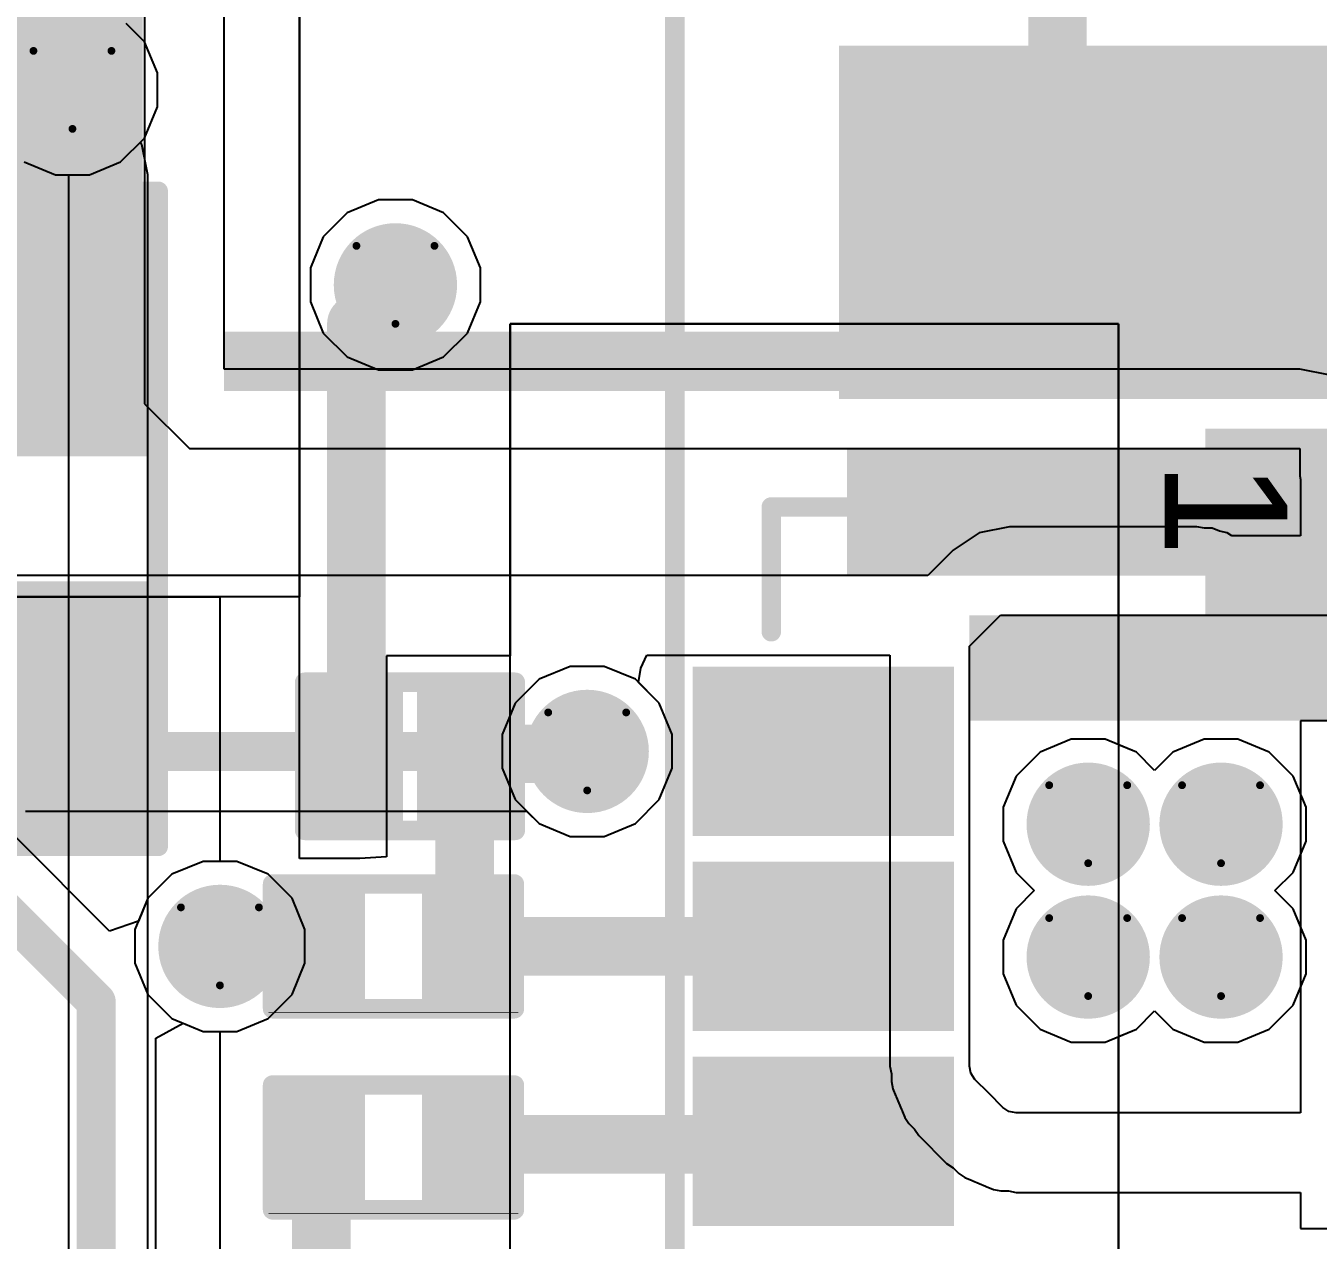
# Model space of a CAD drawing. Header units: inches. Extents: x -6 to 385, y -2 to 98.
# Drawn here: x 28.53 to 36.94, y 21.01 to 28.92 of the extents above; entities that cross this region are included whole.
import ezdxf

# ---------------------------------------------------------------- set-up
doc = ezdxf.new("R2010")
doc.units = ezdxf.units.IN
for name, color, linetype in [('Bottom Layer', 5, 'Continuous'), ('Bottom Overlay', 54, 'Continuous'), ('Bottom Paste', 16, 'Continuous'), ('Bottom Solder', 6, 'Continuous'), ('Drill Drawing', 1, 'Continuous'), ('Layer 1', 16, 'Continuous'), ('Layer 2', 76, 'Continuous'), ('Top Layer', 1, 'Continuous'), ('Top Overlay', 2, 'Continuous'), ('Top Paste', 8, 'Continuous'), ('Top Solder', 216, 'Continuous'), ('Via Holes', 16, 'Continuous')]:
    doc.layers.add(name, color=color, linetype=linetype)
doc.styles.add('Arial', font='', dxfattribs={"height": 0.2})
doc.styles.get('Arial').set_extended_font_data('Arial')

# ---------------------------------------------------------------- blocks, each defined once
blk = doc.blocks.new('38_SMD_M______B_9')
at = {"layer": 'Bottom Layer'}
for points in [[(-5.25999837, 9.62999979), (-5.25999837, 8.13000025), (-6.159999109999999, 8.13000025), (-6.159999109999999, 9.62999979)], [(-9.499997509999998, 8.080000349999999), (-7.99999797, 8.080000349999999), (-7.99999797, 7.179999609999999), (-9.499997509999998, 7.179999609999999)], [(-9.500000049999999, 6.810000349999999), (-8.00000051, 6.810000349999999), (-8.00000051, 5.90999961), (-9.500000049999999, 5.90999961)], [(-9.50000259, 5.54000035), (-8.00000305, 5.54000035), (-8.00000305, 4.63999961), (-9.50000259, 4.63999961)]]:
    blk.add_hatch(color=5, dxfattribs=at).paths.add_polyline_path(points)
at = {"layer": 'Bottom Paste'}
for points in [[(-5.25999837, 9.62999979), (-5.25999837, 8.13000025), (-6.159999109999999, 8.13000025), (-6.159999109999999, 9.62999979)], [(-9.499997509999998, 8.080000349999999), (-7.99999797, 8.080000349999999), (-7.99999797, 7.179999609999999), (-9.499997509999998, 7.179999609999999)], [(-9.500000049999999, 6.810000349999999), (-8.00000051, 6.810000349999999), (-8.00000051, 5.90999961), (-9.500000049999999, 5.90999961)], [(-9.50000259, 5.54000035), (-8.00000305, 5.54000035), (-8.00000305, 4.63999961), (-9.50000259, 4.63999961)]]:
    blk.add_hatch(color=16, dxfattribs=at).paths.add_polyline_path(points)
at = {"layer": 'Bottom Solder'}
for points in [[(-5.15839837, 9.731599789999999), (-5.15839837, 8.02840025), (-6.26159911, 8.02840025), (-6.26159911, 9.731599789999999)], [(-9.60159751, 8.18160035), (-7.89839797, 8.18160035), (-7.89839797, 7.078399609999999), (-9.60159751, 7.078399609999999)], [(-9.601600049999998, 6.91160035), (-7.89840051, 6.91160035), (-7.89840051, 5.808399609999999), (-9.601600049999998, 5.808399609999999)], [(-9.601602589999999, 5.64160035), (-7.89840305, 5.64160035), (-7.89840305, 4.53839961), (-9.601602589999999, 4.53839961)]]:
    blk.add_hatch(color=6, dxfattribs=at).paths.add_polyline_path(points)
at = {"layer": 'Bottom Overlay', "const_width": 0.127}
for points in [[(-9.0891995, 9.222201519999999), (-6.599996959999999, 9.222201519999999)], [(-9.0891995, 8.40940152), (-9.0891995, 9.222201519999999)]]:
    blk.add_lwpolyline(points, dxfattribs=at)
at = {"layer": 'Bottom Overlay', "const_width": 0.0635}
for points in [[(-9.120949499999998, 9.222201519999999, 1), (-9.057449499999999, 9.222201519999999, 1)], [(-9.120949499999998, 9.222201519999999, 1), (-9.057449499999999, 9.222201519999999, 1)], [(-6.63174696, 9.222201519999999, 1), (-6.56824696, 9.222201519999999, 1)], [(-9.120949499999998, 8.40940152, 1), (-9.057449499999999, 8.40940152, 1)]]:
    blk.add_lwpolyline(points, format="xyb", close=True, dxfattribs=at)
blk = doc.blocks.new('R___0402_B_28')
at = {"layer": 'Bottom Layer'}
for points in [[(-0.2413, 0.3175), (-0.2412999999999999, -0.3175), (-0.6985, -0.3175), (-0.6985, 0.3175)], [(0.6985025399999999, 0.3175), (0.6985025399999999, -0.3175), (0.24130254, -0.3175), (0.24130254, 0.3175)]]:
    blk.add_hatch(color=5, dxfattribs=at).paths.add_polyline_path(points)
at = {"layer": 'Bottom Paste'}
for points in [[(-0.2413, 0.3175), (-0.2412999999999999, -0.3175), (-0.6985, -0.3175), (-0.6985, 0.3175)], [(0.6985025399999999, 0.3175), (0.6985025399999999, -0.3175), (0.24130254, -0.3175), (0.24130254, 0.3175)]]:
    blk.add_hatch(color=16, dxfattribs=at).paths.add_polyline_path(points)
at = {"layer": 'Bottom Solder'}
for points in [[(-0.18629884, 0.37250116), (-0.1862988399999999, -0.37250116), (-0.75350116, -0.37250116), (-0.75350116, 0.37250116)], [(0.7535037, 0.37250116), (0.7535037, -0.37250116), (0.18630138, -0.37250116), (0.18630138, 0.37250116)]]:
    blk.add_hatch(color=6, dxfattribs=at).paths.add_polyline_path(points)
at = {"layer": 'Bottom Overlay'}
for points, const_width in [([(-0.7874, 0.4064), (-0.7874, -0.4064)], 0.127), ([(0.7874, 0.4064), (-0.7874, 0.4064)], 0.127), ([(0.8128, 0.4318), (-0.8128, 0.4318)], 0.0032258), ([(0.7874, 0.4064), (0.7874, -0.4064)], 0.127), ([(0.7874, -0.4064), (-0.7874, -0.4064)], 0.127)]:
    blk.add_lwpolyline(points, dxfattribs=dict(at, const_width=const_width))
for points, const_width in [([(-0.8191499999999999, 0.4064, 1), (-0.7556499999999999, 0.4064, 1)], 0.0635), ([(-0.8191499999999999, 0.4064, 1), (-0.7556499999999999, 0.4064, 1)], 0.0635), ([(-0.81360518, 0.4318, 1), (-0.8119948199999999, 0.4318, 1)], 0.0016129), ([(0.7556499999999999, 0.4064, 1), (0.8191499999999999, 0.4064, 1)], 0.0635), ([(0.7556499999999999, 0.4064, 1), (0.8191499999999999, 0.4064, 1)], 0.0635), ([(0.8119948199999999, 0.4318, 1), (0.81360518, 0.4318, 1)], 0.0016129), ([(-0.8191499999999999, -0.4064, 1), (-0.7556499999999999, -0.4064, 1)], 0.0635), ([(-0.8191499999999999, -0.4064, 1), (-0.7556499999999999, -0.4064, 1)], 0.0635), ([(0.7556499999999999, -0.4064, 1), (0.8191499999999999, -0.4064, 1)], 0.0635), ([(0.7556499999999999, -0.4064, 1), (0.8191499999999999, -0.4064, 1)], 0.0635)]:
    blk.add_lwpolyline(points, format="xyb", close=True, dxfattribs=dict(at, const_width=const_width))
blk = doc.blocks.new('R___1206_B_41')
at = {"layer": 'Bottom Layer'}
for points in [[(-2.03199746, 0.889), (-0.50799746, 0.889), (-0.50799746, -0.889), (-2.03199746, -0.889)], [(0.50799746, 0.889), (2.03199746, 0.889), (2.03199746, -0.889), (0.50799746, -0.889)]]:
    blk.add_hatch(color=5, dxfattribs=at).paths.add_polyline_path(points)
at = {"layer": 'Bottom Paste'}
for points in [[(-2.03199746, 0.889), (-0.50799746, 0.889), (-0.50799746, -0.889), (-2.03199746, -0.889)], [(0.50799746, 0.889), (2.03199746, 0.889), (2.03199746, -0.889), (0.50799746, -0.889)]]:
    blk.add_hatch(color=16, dxfattribs=at).paths.add_polyline_path(points)
at = {"layer": 'Bottom Solder'}
for points in [[(-2.13359746, 0.9905999999999999), (-0.40639746, 0.9905999999999999), (-0.40639746, -0.9905999999999999), (-2.13359746, -0.9905999999999999)], [(0.40639746, 0.9905999999999999), (2.13359746, 0.9905999999999999), (2.13359746, -0.9905999999999999), (0.40639746, -0.9905999999999999)]]:
    blk.add_hatch(color=6, dxfattribs=at).paths.add_polyline_path(points)
at = {"layer": 'Bottom Overlay', "const_width": 0.127}
for points in [[(2.1336, 0.9905999999999999), (-2.1336, 0.9905999999999999)], [(-2.1336, -0.9905999999999999), (-2.1336, 0.9905999999999999)], [(2.1336, -0.9905999999999999), (2.1336, 0.9905999999999999)], [(2.1336, -0.9905999999999999), (-2.1336, -0.9905999999999999)]]:
    blk.add_lwpolyline(points, dxfattribs=at)
at = {"layer": 'Bottom Overlay', "const_width": 0.0635}
for points in [[(-2.16535, 0.9905999999999999, 1), (-2.10185, 0.9905999999999999, 1)], [(-2.16535, 0.9905999999999999, 1), (-2.10185, 0.9905999999999999, 1)], [(2.10185, 0.9905999999999999, 1), (2.16535, 0.9905999999999999, 1)], [(2.10185, 0.9905999999999999, 1), (2.16535, 0.9905999999999999, 1)], [(-2.16535, -0.9905999999999999, 1), (-2.10185, -0.9905999999999999, 1)], [(-2.16535, -0.9905999999999999, 1), (-2.10185, -0.9905999999999999, 1)], [(2.10185, -0.9905999999999999, 1), (2.16535, -0.9905999999999999, 1)], [(2.10185, -0.9905999999999999, 1), (2.16535, -0.9905999999999999, 1)]]:
    blk.add_lwpolyline(points, format="xyb", close=True, dxfattribs=at)
blk = doc.blocks.new('R___0402_B_44')
at = {"layer": 'Bottom Layer'}
for points in [[(-0.2413, 0.3175), (-0.2412999999999999, -0.3175), (-0.6985, -0.3175), (-0.6985, 0.3175)], [(0.6985, 0.3175), (0.6985, -0.3175), (0.2413, -0.3175), (0.2412999999999999, 0.3175)]]:
    blk.add_hatch(color=5, dxfattribs=at).paths.add_polyline_path(points)
at = {"layer": 'Bottom Paste'}
for points in [[(-0.2413, 0.3175), (-0.2412999999999999, -0.3175), (-0.6985, -0.3175), (-0.6985, 0.3175)], [(0.6985, 0.3175), (0.6985, -0.3175), (0.2413, -0.3175), (0.2412999999999999, 0.3175)]]:
    blk.add_hatch(color=16, dxfattribs=at).paths.add_polyline_path(points)
at = {"layer": 'Bottom Solder'}
for points in [[(-0.18629884, 0.37250116), (-0.1862988399999999, -0.37250116), (-0.75350116, -0.37250116), (-0.75350116, 0.37250116)], [(0.75350116, 0.37250116), (0.75350116, -0.37250116), (0.18629884, -0.37250116), (0.1862988399999999, 0.37250116)]]:
    blk.add_hatch(color=6, dxfattribs=at).paths.add_polyline_path(points)
at = {"layer": 'Bottom Overlay'}
for points, const_width in [([(-0.7874, 0.4064), (-0.7874, -0.4064)], 0.127), ([(0.7874, 0.4064), (-0.7874, 0.4064)], 0.127), ([(0.8128, 0.4318), (-0.8128, 0.4318)], 0.0032258), ([(0.7874, 0.4064), (0.7874, -0.4064)], 0.127), ([(0.7874, -0.4064), (-0.7874, -0.4064)], 0.127)]:
    blk.add_lwpolyline(points, dxfattribs=dict(at, const_width=const_width))
for points, const_width in [([(-0.8191499999999999, 0.4064, 1), (-0.7556499999999999, 0.4064, 1)], 0.0635), ([(-0.8191499999999999, 0.4064, 1), (-0.7556499999999999, 0.4064, 1)], 0.0635), ([(-0.81360518, 0.4318, 1), (-0.8119948199999999, 0.4318, 1)], 0.0016129), ([(0.7556499999999999, 0.4064, 1), (0.8191499999999999, 0.4064, 1)], 0.0635), ([(0.7556499999999999, 0.4064, 1), (0.8191499999999999, 0.4064, 1)], 0.0635), ([(0.8119948199999999, 0.4318, 1), (0.81360518, 0.4318, 1)], 0.0016129), ([(-0.8191499999999999, -0.4064, 1), (-0.7556499999999999, -0.4064, 1)], 0.0635), ([(-0.8191499999999999, -0.4064, 1), (-0.7556499999999999, -0.4064, 1)], 0.0635), ([(0.7556499999999999, -0.4064, 1), (0.8191499999999999, -0.4064, 1)], 0.0635), ([(0.7556499999999999, -0.4064, 1), (0.8191499999999999, -0.4064, 1)], 0.0635)]:
    blk.add_lwpolyline(points, format="xyb", close=True, dxfattribs=dict(at, const_width=const_width))
blk = doc.blocks.new('SOD_882_B__D___________B_73')
at = {"layer": 'Bottom Layer'}
for points in [[(-0.0999998, -0.4000004699999999), (-0.5999987999999999, -0.4000004699999999), (-0.5999987999999999, 0.4000004699999999), (-0.0999998, 0.4000004699999999)], [(0.5999987999999999, -0.4000004699999999), (0.0999998, -0.4000004699999999), (0.0999998, 0.4000004699999999), (0.5999987999999999, 0.4000004699999999)]]:
    blk.add_hatch(color=5, dxfattribs=at).paths.add_polyline_path(points)
at = {"layer": 'Bottom Paste'}
for points in [[(-0.0999998, -0.4000004699999999), (-0.5999987999999999, -0.4000004699999999), (-0.5999987999999999, 0.4000004699999999), (-0.0999998, 0.4000004699999999)], [(0.5999987999999999, -0.4000004699999999), (0.0999998, -0.4000004699999999), (0.0999998, 0.4000004699999999), (0.5999987999999999, 0.4000004699999999)]]:
    blk.add_hatch(color=16, dxfattribs=at).paths.add_polyline_path(points)
at = {"layer": 'Bottom Solder'}
for points in [[(-0.0449986400000001, -0.4550016300000001), (-0.65499996, -0.4550016299999999), (-0.6549999599999999, 0.4550016300000001), (-0.0449986399999999, 0.4550016299999999)], [(0.6549999599999999, -0.4550016300000001), (0.0449986399999999, -0.4550016299999999), (0.0449986400000001, 0.4550016300000001), (0.65499996, 0.4550016299999999)]]:
    blk.add_hatch(color=6, dxfattribs=at).paths.add_polyline_path(points)
at = {"layer": 'Bottom Overlay', "const_width": 0.127}
for points in [[(-0.6858, -0.4826), (-0.6858, 0.48259746)], [(-0.6858, 0.48259746), (0.6858, 0.48259746)], [(0.6858, -0.4826), (0.6858, 0.48259746)], [(-0.6858, -0.4826), (0.6858, -0.4826)]]:
    blk.add_lwpolyline(points, dxfattribs=at)
at = {"layer": 'Bottom Overlay', "const_width": 0.0635}
for points in [[(-0.71755, 0.48259746, 1), (-0.6540499999999999, 0.48259746, 1)], [(-0.71755, 0.48259746, 1), (-0.6540499999999999, 0.48259746, 1)], [(0.6540499999999999, 0.48259746, 1), (0.71755, 0.48259746, 1)], [(0.6540499999999999, 0.48259746, 1), (0.71755, 0.48259746, 1)], [(-0.71755, -0.4826, 1), (-0.6540499999999999, -0.4826, 1)], [(-0.71755, -0.4826, 1), (-0.6540499999999999, -0.4826, 1)], [(0.6540499999999999, -0.4826, 1), (0.71755, -0.4826, 1)], [(0.6540499999999999, -0.4826, 1), (0.71755, -0.4826, 1)]]:
    blk.add_lwpolyline(points, format="xyb", close=True, dxfattribs=at)
blk = doc.blocks.new('AFC07_S15ECA_00_100')
at = {"layer": 'Top Layer'}
blk.add_hatch(color=1, dxfattribs=at).paths.add_polyline_path([(-6.236462, 0.5704967), (-4.0364664, 0.5704967), (-4.0364664, -2.7294967), (-6.236462, -2.7294967)])
at = {"layer": 'Top Paste'}
blk.add_hatch(color=8, dxfattribs=at).paths.add_polyline_path([(-6.236462, 0.5704967), (-4.0364664, 0.5704967), (-4.0364664, -2.7294967), (-6.236462, -2.7294967)])
at = {"layer": 'Top Solder'}
blk.add_hatch(color=216, dxfattribs=at).paths.add_polyline_path([(-6.287261999999999, 0.6212966999999999), (-3.9856664, 0.6212966999999999), (-3.9856664, -2.7802967), (-6.287261999999999, -2.7802967)])
at = {"layer": 'Top Overlay', "const_width": 0.127}
blk.add_lwpolyline([(6.5999868, -3.8499034), (-6.5999868, -3.8499034)], dxfattribs=at)
at = {"layer": 'Top Overlay', "style": 'Arial'}
blk.add_text('1', height=0.8000009399999999, dxfattribs=at).set_placement((-3.581399999999999, -0.6604))

msp = doc.modelspace()

# ---------------------------------------------------------------- hatches: boundary and pattern name
at = {"layer": 'Bottom Layer'}
msp.add_hatch(color=5, dxfattribs=at).paths.add_polyline_path([(27.5082, 26.21279746), (29.2862, 26.21279746), (29.2862, 29.87870834), (27.5082, 29.87870834)])
h = msp.add_hatch(color=5, dxfattribs=at)
edge = h.paths.add_edge_path()
edge.add_arc((28.829, 28.4988), 0.2999994, 0, 360)
h = msp.add_hatch(color=5, dxfattribs=at)
edge = h.paths.add_edge_path()
edge.add_arc((30.93269657999999, 27.22879746), 0.2999994, 0, 360)
h = msp.add_hatch(color=5, dxfattribs=at)
edge = h.paths.add_edge_path()
edge.add_arc((32.1818, 24.18999988), 0.2999994, 0, 360)
h = msp.add_hatch(color=5, dxfattribs=at)
edge = h.paths.add_edge_path()
edge.add_arc((35.44484656, 23.71572346), 0.2999994, 0, 360)
h = msp.add_hatch(color=5, dxfattribs=at)
edge = h.paths.add_edge_path()
edge.add_arc((36.3099985, 23.71572346), 0.2999994, 0, 360)
h = msp.add_hatch(color=5, dxfattribs=at)
edge = h.paths.add_edge_path()
edge.add_arc((29.78969404, 22.91999988), 0.2999994, 0, 360)
h = msp.add_hatch(color=5, dxfattribs=at)
edge = h.paths.add_edge_path()
edge.add_arc((35.44484656, 22.85057152), 0.2999994, 0, 360)
h = msp.add_hatch(color=5, dxfattribs=at)
edge = h.paths.add_edge_path()
edge.add_arc((36.3099985, 22.85057152), 0.2999994, 0, 360)
at = {"layer": 'Bottom Solder'}
h = msp.add_hatch(color=6, dxfattribs=at)
edge = h.paths.add_edge_path()
edge.add_arc((28.829, 28.4988), 0.4015993999999999, 0, 360)
h = msp.add_hatch(color=6, dxfattribs=at)
edge = h.paths.add_edge_path()
edge.add_arc((30.93269657999999, 27.22879746), 0.4015993999999999, 0, 360)
h = msp.add_hatch(color=6, dxfattribs=at)
edge = h.paths.add_edge_path()
edge.add_arc((32.1818, 24.18999988), 0.4015993999999999, 0, 360)
h = msp.add_hatch(color=6, dxfattribs=at)
edge = h.paths.add_edge_path()
edge.add_arc((35.44484656, 23.71572346), 0.4015993999999999, 0, 360)
h = msp.add_hatch(color=6, dxfattribs=at)
edge = h.paths.add_edge_path()
edge.add_arc((36.3099985, 23.71572346), 0.4015993999999999, 0, 360)
h = msp.add_hatch(color=6, dxfattribs=at)
edge = h.paths.add_edge_path()
edge.add_arc((29.78969404, 22.91999988), 0.4015993999999999, 0, 360)
h = msp.add_hatch(color=6, dxfattribs=at)
edge = h.paths.add_edge_path()
edge.add_arc((35.44484656, 22.85057152), 0.4015993999999999, 0, 360)
h = msp.add_hatch(color=6, dxfattribs=at)
edge = h.paths.add_edge_path()
edge.add_arc((36.3099985, 22.85057152), 0.4015993999999999, 0, 360)
at = {"layer": 'Layer 1'}
h = msp.add_hatch(color=16, dxfattribs=at)
edge = h.paths.add_edge_path()
edge.add_arc((28.829, 28.4988), 0.2999994, 0, 360)
h = msp.add_hatch(color=16, dxfattribs=at)
edge = h.paths.add_edge_path()
edge.add_arc((30.93269657999999, 27.22879746), 0.2999994, 0, 360)
h = msp.add_hatch(color=16, dxfattribs=at)
edge = h.paths.add_edge_path()
edge.add_arc((32.1818, 24.18999988), 0.2999994, 0, 360)
h = msp.add_hatch(color=16, dxfattribs=at)
edge = h.paths.add_edge_path()
edge.add_arc((35.44484656, 23.71572346), 0.2999994, 0, 360)
h = msp.add_hatch(color=16, dxfattribs=at)
edge = h.paths.add_edge_path()
edge.add_arc((36.3099985, 23.71572346), 0.2999994, 0, 360)
h = msp.add_hatch(color=16, dxfattribs=at)
edge = h.paths.add_edge_path()
edge.add_arc((29.78969404, 22.91999988), 0.2999994, 0, 360)
h = msp.add_hatch(color=16, dxfattribs=at)
edge = h.paths.add_edge_path()
edge.add_arc((35.44484656, 22.85057152), 0.2999994, 0, 360)
h = msp.add_hatch(color=16, dxfattribs=at)
edge = h.paths.add_edge_path()
edge.add_arc((36.3099985, 22.85057152), 0.2999994, 0, 360)
at = {"layer": 'Layer 2'}
h = msp.add_hatch(color=76, dxfattribs=at)
edge = h.paths.add_edge_path()
edge.add_arc((28.829, 28.4988), 0.2999994, 0, 360)
h = msp.add_hatch(color=76, dxfattribs=at)
edge = h.paths.add_edge_path()
edge.add_arc((30.93269657999999, 27.22879746), 0.2999994, 0, 360)
h = msp.add_hatch(color=76, dxfattribs=at)
edge = h.paths.add_edge_path()
edge.add_arc((32.1818, 24.18999988), 0.2999994, 0, 360)
h = msp.add_hatch(color=76, dxfattribs=at)
edge = h.paths.add_edge_path()
edge.add_arc((35.44484656, 23.71572346), 0.2999994, 0, 360)
h = msp.add_hatch(color=76, dxfattribs=at)
edge = h.paths.add_edge_path()
edge.add_arc((36.3099985, 23.71572346), 0.2999994, 0, 360)
h = msp.add_hatch(color=76, dxfattribs=at)
edge = h.paths.add_edge_path()
edge.add_arc((29.78969404, 22.91999988), 0.2999994, 0, 360)
h = msp.add_hatch(color=76, dxfattribs=at)
edge = h.paths.add_edge_path()
edge.add_arc((35.44484656, 22.85057152), 0.2999994, 0, 360)
h = msp.add_hatch(color=76, dxfattribs=at)
edge = h.paths.add_edge_path()
edge.add_arc((36.3099985, 22.85057152), 0.2999994, 0, 360)
at = {"layer": 'Top Layer'}
h = msp.add_hatch(color=1, dxfattribs=at)
edge = h.paths.add_edge_path()
edge.add_arc((28.829, 28.4988), 0.2999994, 0, 360)
h = msp.add_hatch(color=1, dxfattribs=at)
edge = h.paths.add_edge_path()
edge.add_arc((30.93269657999999, 27.22879746), 0.2999994, 0, 360)
for points in [[(29.81726574, 26.53646712), (37.17278062, 26.53646712), (37.17278062, 26.924), (29.81726574, 26.924)], [(33.87278722, 25.33556782), (36.82280926, 25.33556782), (36.82280926, 26.16199746), (33.87278722, 26.16199746)], [(36.3099985, 25.33556782), (38.28178018, 25.33556782), (38.28178018, 25.63556722), (36.3099985, 25.63556722)], [(34.671, 24.38957022), (38.28178272, 24.38957022), (38.28178272, 25.07658942), (34.671, 25.07658942)]]:
    msp.add_hatch(color=1, dxfattribs=at).paths.add_polyline_path(points)
h = msp.add_hatch(color=1, dxfattribs=at)
edge = h.paths.add_edge_path()
edge.add_arc((32.1818, 24.18999988), 0.2999994, 0, 360)
h = msp.add_hatch(color=1, dxfattribs=at)
edge = h.paths.add_edge_path()
edge.add_arc((35.44484656, 23.71572346), 0.2999994, 0, 360)
h = msp.add_hatch(color=1, dxfattribs=at)
edge = h.paths.add_edge_path()
edge.add_arc((36.3099985, 23.71572346), 0.2999994, 0, 360)
h = msp.add_hatch(color=1, dxfattribs=at)
edge = h.paths.add_edge_path()
edge.add_arc((29.78969404, 22.91999988), 0.2999994, 0, 360)
h = msp.add_hatch(color=1, dxfattribs=at)
edge = h.paths.add_edge_path()
edge.add_arc((35.44484656, 22.85057152), 0.2999994, 0, 360)
h = msp.add_hatch(color=1, dxfattribs=at)
edge = h.paths.add_edge_path()
edge.add_arc((36.3099985, 22.85057152), 0.2999994, 0, 360)
at = {"layer": 'Top Solder'}
h = msp.add_hatch(color=216, dxfattribs=at)
edge = h.paths.add_edge_path()
edge.add_arc((28.829, 28.4988), 0.4015993999999999, 0, 360)
h = msp.add_hatch(color=216, dxfattribs=at)
edge = h.paths.add_edge_path()
edge.add_arc((30.93269657999999, 27.22879746), 0.4015993999999999, 0, 360)
h = msp.add_hatch(color=216, dxfattribs=at)
edge = h.paths.add_edge_path()
edge.add_arc((32.1818, 24.18999988), 0.4015993999999999, 0, 360)
h = msp.add_hatch(color=216, dxfattribs=at)
edge = h.paths.add_edge_path()
edge.add_arc((35.44484656, 23.71572346), 0.4015993999999999, 0, 360)
h = msp.add_hatch(color=216, dxfattribs=at)
edge = h.paths.add_edge_path()
edge.add_arc((36.3099985, 23.71572346), 0.4015993999999999, 0, 360)
h = msp.add_hatch(color=216, dxfattribs=at)
edge = h.paths.add_edge_path()
edge.add_arc((29.78969404, 22.91999988), 0.4015993999999999, 0, 360)
h = msp.add_hatch(color=216, dxfattribs=at)
edge = h.paths.add_edge_path()
edge.add_arc((35.44484656, 22.85057152), 0.4015993999999999, 0, 360)
h = msp.add_hatch(color=216, dxfattribs=at)
edge = h.paths.add_edge_path()
edge.add_arc((36.3099985, 22.85057152), 0.4015993999999999, 0, 360)
at = {"layer": 'Via Holes'}
h = msp.add_hatch(color=7, dxfattribs=at)
edge = h.paths.add_edge_path()
edge.add_arc((28.829, 28.4988), 0.1499997, 0, 360)
h = msp.add_hatch(color=7, dxfattribs=at)
edge = h.paths.add_edge_path()
edge.add_arc((30.93269657999999, 27.22879746), 0.1499997, 0, 360)
h = msp.add_hatch(color=7, dxfattribs=at)
edge = h.paths.add_edge_path()
edge.add_arc((32.1818, 24.18999988), 0.1499997, 0, 360)
h = msp.add_hatch(color=7, dxfattribs=at)
edge = h.paths.add_edge_path()
edge.add_arc((35.44484656, 23.71572346), 0.1499997, 0, 360)
h = msp.add_hatch(color=7, dxfattribs=at)
edge = h.paths.add_edge_path()
edge.add_arc((36.3099985, 23.71572346), 0.1499997, 0, 360)
h = msp.add_hatch(color=7, dxfattribs=at)
edge = h.paths.add_edge_path()
edge.add_arc((29.78969404, 22.91999988), 0.1499997, 0, 360)
h = msp.add_hatch(color=7, dxfattribs=at)
edge = h.paths.add_edge_path()
edge.add_arc((35.44484656, 22.85057152), 0.1499997, 0, 360)
h = msp.add_hatch(color=7, dxfattribs=at)
edge = h.paths.add_edge_path()
edge.add_arc((36.3099985, 22.85057152), 0.1499997, 0, 360)

# ---------------------------------------------------------------- linework, layer by layer
at = {"layer": 'Bottom Layer'}
for p, q in [((30.30764576, 30.88807894), (30.30764576, 25.19680254)), ((30.30764576, 25.19680254), (30.30764576, 30.88807894)), ((31.67920258, 8.24600078), (31.67920258, 26.9748)), ((31.67920258, 26.9748), (35.64199882, 26.9748)), ((35.64199882, 26.9748), (31.67920258, 26.9748)), ((31.67920258, 26.9748), (31.67920258, 24.81195444)), ((35.64199882, 26.9748), (35.64199882, 8.24600078)), ((35.64199882, 24.23370566), (35.64199882, 26.9748)), ((30.30764576, 25.19680254), (27.13529244, 25.19680254)), ((27.17176938, 25.19680254), (29.78969404, 25.19680254)), ((29.78969404, 25.19680254), (29.78969404, 23.47399928)), ((30.30764576, 23.49149988), (30.30764576, 25.19680254)), ((31.67920258, 24.81195444), (30.87348664, 24.81195444)), ((30.87348664, 24.81195444), (30.87348664, 23.50395858)), ((36.1998006, 24.26972286), (35.99618404, 24.18538216)), ((36.4201964, 24.26972286), (36.1998006, 24.26972286)), ((36.62381296, 24.18538216), (36.4201964, 24.26972286)), ((35.75866102, 24.18538216), (35.64199882, 24.23370566)), ((35.8774238, 24.06662192), (35.75866102, 24.18538216)), ((35.99618404, 24.18538216), (35.8774238, 24.06662192)), ((36.7796572, 24.02953792), (36.62381296, 24.18538216)), ((36.8639979, 23.82592136), (36.7796572, 24.02953792)), ((36.8639979, 23.60552556), (36.8639979, 23.82592136)), ((36.7796572, 23.401909), (36.8639979, 23.60552556)), ((30.70084538, 23.49149988), (30.30764576, 23.49149988)), ((30.87348664, 23.50395858), (30.70084538, 23.49149988)), ((29.67949614, 23.47399928), (29.47587958, 23.38965858)), ((29.78969404, 23.47399928), (29.67949614, 23.47399928)), ((36.66089696, 23.28314876), (36.7796572, 23.401909)), ((29.47587958, 23.38965858), (29.32003534, 23.23381434)), ((29.32003534, 23.23381434), (29.23569463999999, 23.03019778)), ((36.7796572, 23.16438598), (36.66089696, 23.28314876)), ((36.8639979, 22.96076942), (36.7796572, 23.16438598)), ((29.23569463999999, 23.03019778), (29.23569463999999, 22.80980198)), ((36.8639979, 22.74037362), (36.8639979, 22.96076942)), ((29.23569463999999, 22.80980198), (29.32003534, 22.60618542)), ((36.7796572, 22.53675706), (36.8639979, 22.74037362)), ((29.32003534, 22.60618542), (29.47587958, 22.45034118)), ((35.75866102, 22.38091282), (35.8774238, 22.4996756)), ((35.8774238, 22.4996756), (35.99618404, 22.38091282)), ((36.62381296, 22.38091282), (36.7796572, 22.53675706)), ((29.47587958, 22.45034118), (29.67949614, 22.36600048)), ((29.67949614, 22.36600048), (29.78969404, 22.36600048)), ((29.78969404, 22.36600048), (29.78969404, 20.79409354)), ((35.64199882, 22.33258932), (35.75866102, 22.38091282)), ((35.64199882, 20.72961818), (35.64199882, 22.33258932)), ((35.99618404, 22.38091282), (36.1998006, 22.29657212)), ((36.4201964, 22.29657212), (36.62381296, 22.38091282)), ((36.1998006, 22.29657212), (36.4201964, 22.29657212))]:
    msp.add_line(p, q, dxfattribs=at)
at = {"layer": 'Bottom Layer', "const_width": 0.3809999999999999}
for points in [[(30.67809206, 26.97419294), (30.93269657999999, 27.22879746)], [(30.67809206, 24.15855976), (30.67809206, 26.97419294)], [(30.67748754, 24.15795524), (30.67809206, 24.15855976)], [(31.37748614, 24.15795524), (31.39350846, 24.17397756)], [(31.37748614, 24.15795524), (31.38369136, 24.15175002)], [(31.38369136, 22.9262051), (31.38369136, 24.15175002)], [(31.39350846, 24.17397756), (32.16577768, 24.17397756)], [(32.16577768, 24.17397756), (32.1818, 24.18999988)], [(29.78969404, 22.91999988), (30.45009658, 22.91999988)], [(31.38369136, 22.9262051), (31.38989658, 22.91999988)], [(31.38989658, 22.91999988), (33.7199986, 22.91999988)], [(30.45009404, 21.61049526), (30.45009658, 21.61049272)], [(30.45009658, 20.25409716), (30.45009658, 21.61049272)], [(31.38989658, 21.61049526), (31.40965016, 21.63024884)], [(31.40965016, 21.63024884), (33.70024502, 21.63024884)], [(33.70024502, 21.63024884), (33.71999606, 21.64999988)]]:
    msp.add_lwpolyline(points, dxfattribs=at)
at = {"layer": 'Bottom Layer', "const_width": 0.1905}
for points in [[(30.83744658, 27.22879746, 1), (31.02794658, 27.22879746, 1)], [(30.58284206, 26.97419294, 1), (30.77334206, 26.97419294, 1)], [(30.58284206, 26.97419294, 1), (30.77334206, 26.97419294, 1)], [(30.58223754, 24.15795524, 1), (30.77273754, 24.15795524, 1)], [(30.58284206, 24.15855976, 1), (30.77334206, 24.15855976, 1)], [(30.58284206, 24.15855976, 1), (30.77334206, 24.15855976, 1)], [(31.28223614, 24.15795524, 1), (31.47273613999999, 24.15795524, 1)], [(31.28223614, 24.15795524, 1), (31.47273613999999, 24.15795524, 1)], [(31.28844136, 24.15175002, 1), (31.47894136, 24.15175002, 1)], [(31.28844136, 24.15175002, 1), (31.47894136, 24.15175002, 1)], [(31.29825846, 24.17397756, 1), (31.48875846, 24.17397756, 1)], [(31.29825846, 24.17397756, 1), (31.48875846, 24.17397756, 1)], [(32.07052768, 24.17397756, 1), (32.26102768, 24.17397756, 1)], [(32.07052768, 24.17397756, 1), (32.26102768, 24.17397756, 1)], [(32.08655, 24.18999988, 1), (32.27705, 24.18999988, 1)], [(29.69444404, 22.91999988, 1), (29.88494404, 22.91999988, 1)], [(30.35484658, 22.91999988, 1), (30.54534658, 22.91999988, 1)], [(31.28844136, 22.9262051, 1), (31.47894136, 22.9262051, 1)], [(31.28844136, 22.9262051, 1), (31.47894136, 22.9262051, 1)], [(31.29464658, 22.91999988, 1), (31.48514658, 22.91999988, 1)], [(31.29464658, 22.91999988, 1), (31.48514658, 22.91999988, 1)], [(33.6247486, 22.91999988, 1), (33.8152486, 22.91999988, 1)], [(30.35484404, 21.61049526, 1), (30.54534404, 21.61049526, 1)], [(30.35484658, 21.61049272, 1), (30.54534658, 21.61049272, 1)], [(30.35484658, 21.61049272, 1), (30.54534658, 21.61049272, 1)], [(31.29464658, 21.61049526, 1), (31.48514658, 21.61049526, 1)], [(31.31440016, 21.63024884, 1), (31.50490016, 21.63024884, 1)], [(31.31440016, 21.63024884, 1), (31.50490016, 21.63024884, 1)], [(33.60499502, 21.63024884, 1), (33.79549502, 21.63024884, 1)], [(33.60499502, 21.63024884, 1), (33.79549502, 21.63024884, 1)], [(33.62474606, 21.64999988, 1), (33.81524606, 21.64999988, 1)]]:
    msp.add_lwpolyline(points, format="xyb", close=True, dxfattribs=at)
at = {"layer": 'Drill Drawing', "const_width": 0.0508}
for points in [[(28.575, 28.7528), (29.083, 28.7528)], [(28.575, 28.7528), (28.829, 28.2448)], [(28.829, 28.2448), (29.083, 28.7528)], [(30.67869658, 27.48279746), (31.18669658, 27.48279746)], [(30.67869658, 27.48279746), (30.93269657999999, 26.97479746)], [(30.93269657999999, 26.97479746), (31.18669658, 27.48279746)], [(31.92779999999999, 24.44399988), (32.43579999999999, 24.44399988)], [(31.92779999999999, 24.44399988), (32.1818, 23.93599988)], [(32.1818, 23.93599988), (32.43579999999999, 24.44399988)], [(35.19084656, 23.96972346), (35.69884655999999, 23.96972346)], [(35.19084656, 23.96972346), (35.44484656, 23.46172346)], [(35.44484656, 23.46172346), (35.69884655999999, 23.96972346)], [(36.0559985, 23.96972346), (36.5639985, 23.96972346)], [(36.0559985, 23.96972346), (36.3099985, 23.46172346)], [(36.3099985, 23.46172346), (36.5639985, 23.96972346)], [(29.53569404, 23.17399988), (30.04369404, 23.17399988)], [(29.53569404, 23.17399988), (29.78969404, 22.66599988)], [(29.78969404, 22.66599988), (30.04369404, 23.17399988)], [(35.19084656, 23.10457152), (35.69884655999999, 23.10457152)], [(35.19084656, 23.10457152), (35.44484656, 22.59657152)], [(35.44484656, 22.59657152), (35.69884655999999, 23.10457152)], [(36.0559985, 23.10457152), (36.5639985, 23.10457152)], [(36.0559985, 23.10457152), (36.3099985, 22.59657152)], [(36.3099985, 22.59657152), (36.5639985, 23.10457152)]]:
    msp.add_lwpolyline(points, dxfattribs=at)
at = {"layer": 'Drill Drawing', "const_width": 0.0254}
for points in [[(28.5623, 28.7528, 1), (28.5877, 28.7528, 1)], [(28.5623, 28.7528, 1), (28.5877, 28.7528, 1)], [(29.0703, 28.7528, 1), (29.0957, 28.7528, 1)], [(29.0703, 28.7528, 1), (29.0957, 28.7528, 1)], [(28.8163, 28.2448, 1), (28.8417, 28.2448, 1)], [(28.8163, 28.2448, 1), (28.8417, 28.2448, 1)], [(30.66599658, 27.48279746, 1), (30.69139658, 27.48279746, 1)], [(30.66599658, 27.48279746, 1), (30.69139658, 27.48279746, 1)], [(31.17399658, 27.48279746, 1), (31.19939658, 27.48279746, 1)], [(31.17399658, 27.48279746, 1), (31.19939658, 27.48279746, 1)], [(30.91999658, 26.97479746, 1), (30.94539658, 26.97479746, 1)], [(30.91999658, 26.97479746, 1), (30.94539658, 26.97479746, 1)], [(31.9151, 24.44399988, 1), (31.9405, 24.44399988, 1)], [(31.9151, 24.44399988, 1), (31.9405, 24.44399988, 1)], [(32.4231, 24.44399988, 1), (32.4485, 24.44399988, 1)], [(32.4231, 24.44399988, 1), (32.4485, 24.44399988, 1)], [(35.17814655999999, 23.96972346, 1), (35.20354656, 23.96972346, 1)], [(35.17814655999999, 23.96972346, 1), (35.20354656, 23.96972346, 1)], [(35.68614656, 23.96972346, 1), (35.71154656, 23.96972346, 1)], [(35.68614656, 23.96972346, 1), (35.71154656, 23.96972346, 1)], [(36.0432985, 23.96972346, 1), (36.0686985, 23.96972346, 1)], [(36.0432985, 23.96972346, 1), (36.0686985, 23.96972346, 1)], [(36.55129849999999, 23.96972346, 1), (36.5766985, 23.96972346, 1)], [(36.55129849999999, 23.96972346, 1), (36.5766985, 23.96972346, 1)], [(32.1691, 23.93599988, 1), (32.1945, 23.93599988, 1)], [(32.1691, 23.93599988, 1), (32.1945, 23.93599988, 1)], [(35.43214656, 23.46172346, 1), (35.45754656, 23.46172346, 1)], [(35.43214656, 23.46172346, 1), (35.45754656, 23.46172346, 1)], [(36.2972985, 23.46172346, 1), (36.3226985, 23.46172346, 1)], [(36.2972985, 23.46172346, 1), (36.3226985, 23.46172346, 1)], [(29.52299404, 23.17399988, 1), (29.54839404, 23.17399988, 1)], [(29.52299404, 23.17399988, 1), (29.54839404, 23.17399988, 1)], [(30.03099404, 23.17399988, 1), (30.05639404, 23.17399988, 1)], [(30.03099404, 23.17399988, 1), (30.05639404, 23.17399988, 1)], [(35.17814655999999, 23.10457152, 1), (35.20354656, 23.10457152, 1)], [(35.17814655999999, 23.10457152, 1), (35.20354656, 23.10457152, 1)], [(35.68614656, 23.10457152, 1), (35.71154656, 23.10457152, 1)], [(35.68614656, 23.10457152, 1), (35.71154656, 23.10457152, 1)], [(36.0432985, 23.10457152, 1), (36.0686985, 23.10457152, 1)], [(36.0432985, 23.10457152, 1), (36.0686985, 23.10457152, 1)], [(36.55129849999999, 23.10457152, 1), (36.5766985, 23.10457152, 1)], [(36.55129849999999, 23.10457152, 1), (36.5766985, 23.10457152, 1)], [(29.77699404, 22.66599988, 1), (29.80239404, 22.66599988, 1)], [(29.77699404, 22.66599988, 1), (29.80239404, 22.66599988, 1)], [(35.43214656, 22.59657152, 1), (35.45754656, 22.59657152, 1)], [(35.43214656, 22.59657152, 1), (35.45754656, 22.59657152, 1)], [(36.2972985, 22.59657152, 1), (36.3226985, 22.59657152, 1)], [(36.2972985, 22.59657152, 1), (36.3226985, 22.59657152, 1)]]:
    msp.add_lwpolyline(points, format="xyb", close=True, dxfattribs=at)
at = {"layer": 'Layer 1'}
for p, q in [((29.2986587, 28.81261446), (29.17989592, 28.93137724)), ((29.3829994, 28.60899789999999), (29.2986587, 28.81261446)), ((29.3829994, 28.3886021), (29.3829994, 28.60899789999999)), ((29.2986587, 28.18498554), (29.3829994, 28.3886021)), ((29.14281446, 28.0291413), (29.2986587, 28.18498554)), ((28.51518554, 28.0291413), (28.7188021, 27.9448006)), ((28.9391979, 27.9448006), (29.14281446, 28.0291413)), ((28.7188021, 27.9448006), (28.9391979, 27.9448006)), ((32.0716021, 24.74399928), (31.86798554, 24.65965858)), ((32.2919979, 24.74399928), (32.0716021, 24.74399928)), ((32.49561446, 24.65965858), (32.2919979, 24.74399928)), ((31.86798554, 24.65965858), (31.7121413, 24.50381434)), ((32.6514587, 24.50381434), (32.49561446, 24.65965858)), ((31.7121413, 24.50381434), (31.6278006, 24.30019778)), ((32.7357994, 24.30019778), (32.6514587, 24.50381434)), ((31.6278006, 24.30019778), (31.6278006, 24.07980198)), ((32.7357994, 24.07980198), (32.7357994, 24.30019778)), ((35.33464866, 24.26972286), (35.1310321, 24.18538216)), ((35.55504446, 24.26972286), (35.33464866, 24.26972286)), ((35.75866102, 24.18538216), (35.55504446, 24.26972286)), ((36.1998006, 24.26972286), (35.99618404, 24.18538216)), ((36.4201964, 24.26972286), (36.1998006, 24.26972286)), ((36.62381296, 24.18538216), (36.4201964, 24.26972286)), ((35.1310321, 24.18538216), (34.97518786, 24.02953792)), ((35.8774238, 24.06662192), (35.75866102, 24.18538216)), ((35.99618404, 24.18538216), (35.8774238, 24.06662192)), ((36.7796572, 24.02953792), (36.62381296, 24.18538216)), ((31.6278006, 24.07980198), (31.7121413, 23.87618542)), ((32.6514587, 23.87618542), (32.7357994, 24.07980198)), ((34.97518786, 24.02953792), (34.89084716, 23.82592136)), ((36.8639979, 23.82592136), (36.7796572, 24.02953792)), ((31.7121413, 23.87618542), (31.86798554, 23.72034118)), ((32.49561446, 23.72034118), (32.6514587, 23.87618542)), ((34.89084716, 23.82592136), (34.89084716, 23.60552556)), ((36.8639979, 23.60552556), (36.8639979, 23.82592136)), ((31.86798554, 23.72034118), (32.0716021, 23.63600048)), ((32.2919979, 23.63600048), (32.49561446, 23.72034118)), ((32.0716021, 23.63600048), (32.2919979, 23.63600048)), ((34.89084716, 23.60552556), (34.97518786, 23.401909)), ((36.7796572, 23.401909), (36.8639979, 23.60552556)), ((29.67949614, 23.47399928), (29.47587958, 23.38965858)), ((29.89989194, 23.47399928), (29.67949614, 23.47399928)), ((30.1035085, 23.38965858), (29.89989194, 23.47399928)), ((34.97518786, 23.401909), (35.09395064, 23.28314876)), ((36.66089696, 23.28314876), (36.7796572, 23.401909)), ((29.47587958, 23.38965858), (29.32003534, 23.23381434)), ((30.25935274, 23.23381434), (30.1035085, 23.38965858)), ((29.32003534, 23.23381434), (29.23569463999999, 23.03019778)), ((30.34369344, 23.03019778), (30.25935274, 23.23381434)), ((35.09395064, 23.28314876), (34.97518786, 23.16438598)), ((36.7796572, 23.16438598), (36.66089696, 23.28314876)), ((34.97518786, 23.16438598), (34.89084716, 22.96076942)), ((36.8639979, 22.96076942), (36.7796572, 23.16438598)), ((29.23569463999999, 23.03019778), (29.23569463999999, 22.80980198)), ((30.34369344, 22.80980198), (30.34369344, 23.03019778)), ((34.89084716, 22.96076942), (34.89084716, 22.74037362)), ((36.8639979, 22.74037362), (36.8639979, 22.96076942)), ((29.23569463999999, 22.80980198), (29.32003534, 22.60618542)), ((30.25935274, 22.60618542), (30.34369344, 22.80980198)), ((34.89084716, 22.74037362), (34.97518786, 22.53675706)), ((36.7796572, 22.53675706), (36.8639979, 22.74037362)), ((29.32003534, 22.60618542), (29.47587958, 22.45034118)), ((30.1035085, 22.45034118), (30.25935274, 22.60618542)), ((34.97518786, 22.53675706), (35.1310321, 22.38091282)), ((35.75866102, 22.38091282), (35.8774238, 22.4996756)), ((35.8774238, 22.4996756), (35.99618404, 22.38091282)), ((36.62381296, 22.38091282), (36.7796572, 22.53675706)), ((29.47587958, 22.45034118), (29.67949614, 22.36600048)), ((29.89989194, 22.36600048), (30.1035085, 22.45034118)), ((29.67949614, 22.36600048), (29.89989194, 22.36600048)), ((35.1310321, 22.38091282), (35.33464866, 22.29657212)), ((35.55504446, 22.29657212), (35.75866102, 22.38091282)), ((35.99618404, 22.38091282), (36.1998006, 22.29657212)), ((36.4201964, 22.29657212), (36.62381296, 22.38091282)), ((35.33464866, 22.29657212), (35.55504446, 22.29657212)), ((36.1998006, 22.29657212), (36.4201964, 22.29657212))]:
    msp.add_line(p, q, dxfattribs=at)
at = {"layer": 'Layer 2'}
for p, q in [((29.2986587, 28.81261446), (29.17989592, 28.93137724)), ((29.3829994, 28.60899789999999), (29.2986587, 28.81261446)), ((29.3829994, 28.3886021), (29.3829994, 28.60899789999999)), ((29.2986587, 28.18498554), (29.3829994, 28.3886021)), ((29.27139688, 28.15772372), (29.2986587, 28.18498554)), ((29.28122668, 28.14301204), (29.27139688, 28.15772372)), ((29.32065256, 27.9448006), (29.28122668, 28.14301204)), ((28.51518554, 28.0291413), (28.7188021, 27.9448006)), ((28.7188021, 27.9448006), (28.80270084, 27.9448006)), ((28.80270084, 27.9448006), (28.80270084, 17.01348388)), ((29.32065256, 17.01348388), (29.32065256, 27.9448006)), ((30.82249868, 27.78279686), (30.61888212, 27.69845616)), ((31.04289448, 27.78279686), (30.82249868, 27.78279686)), ((31.24651104, 27.69845616), (31.04289448, 27.78279686)), ((30.61888212, 27.69845616), (30.46303788, 27.54261192)), ((31.40235527999999, 27.54261192), (31.24651104, 27.69845616)), ((30.46303788, 27.54261192), (30.37869718, 27.33899536)), ((31.48669598, 27.33899536), (31.40235527999999, 27.54261192)), ((30.37869718, 27.33899536), (30.37869718, 27.11859956)), ((31.48669598, 27.11859956), (31.48669598, 27.33899536)), ((30.37869718, 27.11859956), (30.46303788, 26.914983)), ((31.40235527999999, 26.914983), (31.48669598, 27.11859956)), ((30.46303788, 26.914983), (30.61888212, 26.75913876)), ((31.24651104, 26.75913876), (31.40235527999999, 26.914983)), ((30.61888212, 26.75913876), (30.82249868, 26.67479806)), ((31.04289448, 26.67479806), (31.24651104, 26.75913876)), ((30.82249868, 26.67479806), (31.04289448, 26.67479806)), ((32.0716021, 24.74399928), (31.86798554, 24.65965858)), ((32.2919979, 24.74399928), (32.0716021, 24.74399928)), ((32.49561446, 24.65965858), (32.2919979, 24.74399928)), ((31.86798554, 24.65965858), (31.7121413, 24.50381434)), ((32.6514587, 24.50381434), (32.49561446, 24.65965858)), ((31.7121413, 24.50381434), (31.6278006, 24.30019778)), ((32.7357994, 24.30019778), (32.6514587, 24.50381434)), ((31.6278006, 24.30019778), (31.6278006, 24.07980198)), ((32.7357994, 24.07980198), (32.7357994, 24.30019778)), ((31.6278006, 24.07980198), (31.7121413, 23.87618542)), ((32.6514587, 23.87618542), (32.7357994, 24.07980198)), ((31.7121413, 23.87618542), (31.86798554, 23.72034118)), ((32.49561446, 23.72034118), (32.6514587, 23.87618542)), ((31.86798554, 23.72034118), (32.0716021, 23.63600048)), ((32.2919979, 23.63600048), (32.49561446, 23.72034118)), ((32.0716021, 23.63600048), (32.2919979, 23.63600048))]:
    msp.add_line(p, q, dxfattribs=at)
at = {"layer": 'Top Layer'}
for p, q in [((29.29931148, 29.84365888), (29.29931148, 26.45368852)), ((29.8172632, 26.67995172), (29.8172632, 29.84364618)), ((36.82280926, 26.67995172), (29.8172632, 26.67995172)), ((37.0210207, 26.64052584), (36.82280926, 26.67995172)), ((29.29931148, 26.45368852), (29.59099746, 26.162)), ((29.59099746, 26.162), (36.82280926, 26.162)), ((36.82280926, 26.162), (36.82280926, 25.98556652)), ((36.82280926, 25.98556652), (36.82778511999999, 25.96055006)), ((36.82778511999999, 25.96055006), (36.82778511999999, 25.59454368)), ((34.733611, 25.61409406), (34.5655773, 25.5018159)), ((34.93182497999999, 25.65351994), (34.733611, 25.61409406)), ((36.15212988, 25.65351994), (34.93182497999999, 25.65351994)), ((36.2021628, 25.64356822), (36.15212988, 25.65351994)), ((36.25317362, 25.64356822), (36.2021628, 25.64356822)), ((36.30030332, 25.62404578), (36.25317362, 25.64356822)), ((36.35034132, 25.61409406), (36.30030332, 25.62404578)), ((36.37959958, 25.59454368), (36.35034132, 25.61409406)), ((36.82778511999999, 25.59454368), (36.37959958, 25.59454368)), ((34.5655773, 25.5018159), (34.39932922, 25.33556782)), ((32.16096946, 25.33556782), (27.68851714, 25.33556274)), ((34.39932922, 25.33556782), (32.16096946, 25.33556782)), ((34.671, 24.87474324), (34.87284872, 25.07659196)), ((34.87284872, 25.07659196), (38.24952472, 25.07659196)), ((34.671, 24.8176161), (34.671, 24.87474324)), ((32.53017878, 24.73308998), (32.56996534, 24.8176161)), ((32.56996534, 24.8176161), (34.15304827999999, 24.8176161)), ((34.15304827999999, 24.8176161), (34.15304827999999, 22.14058564)), ((34.671, 22.14058564), (34.671, 24.8176161)), ((32.51545694, 24.6398161), (32.53017878, 24.73308998)), ((32.6514587, 24.50381434), (32.51545694, 24.6398161)), ((32.7357994, 24.30019778), (32.6514587, 24.50381434)), ((38.24952472, 24.38957022), (36.82778511999999, 24.38957022)), ((36.82778511999999, 24.38957022), (36.82778511999999, 23.58157082)), ((32.7357994, 24.07980198), (32.7357994, 24.30019778)), ((32.6514587, 23.87618542), (32.7357994, 24.07980198)), ((32.49561446, 23.72034118), (32.6514587, 23.87618542)), ((28.52226198, 23.80153482), (31.7867919, 23.80153482)), ((31.7867919, 23.80153482), (31.86798554, 23.72034118)), ((31.86798554, 23.72034118), (32.0716021, 23.63600048)), ((32.2919979, 23.63600048), (32.49561446, 23.72034118)), ((29.07142776, 23.02006064), (28.45422046, 23.63726794)), ((32.0716021, 23.63600048), (32.2919979, 23.63600048)), ((36.82778511999999, 23.58157082), (36.82778511999999, 23.08157182)), ((29.67949614, 23.47399928), (29.47587958, 23.38965858)), ((29.89989194, 23.47399928), (29.67949614, 23.47399928)), ((30.1035085, 23.38965858), (29.89989194, 23.47399928)), ((29.47587958, 23.38965858), (29.32003534, 23.23381434)), ((30.25935274, 23.23381434), (30.1035085, 23.38965858)), ((29.32003534, 23.23381434), (29.25826, 23.0846757)), ((30.34369344, 23.03019778), (30.25935274, 23.23381434)), ((29.25826, 23.0846757), (29.07142776, 23.02006064)), ((36.82778511999999, 23.08157182), (36.82778511999999, 22.58157282)), ((30.34369344, 22.80980198), (30.34369344, 23.03019778)), ((30.25935274, 22.60618542), (30.34369344, 22.80980198)), ((30.1035085, 22.45034118), (30.25935274, 22.60618542)), ((36.82778511999999, 22.58157282), (36.82778511999999, 21.83557482)), ((29.37244062, 22.32147174), (29.55024316, 22.4195386)), ((29.55024316, 22.4195386), (29.67949614, 22.36600048)), ((29.89989194, 22.36600048), (30.1035085, 22.45034118)), ((29.37244062, 19.71822574), (29.37244062, 22.32147174)), ((29.67949614, 22.36600048), (29.89989194, 22.36600048)), ((34.15304827999999, 22.14058564), (34.163, 22.09054764)), ((34.68037514, 22.09345848), (34.671, 22.14058564)), ((34.163, 22.09054764), (34.16300254, 22.0395292)), ((34.70707054, 22.05350428), (34.68037514, 22.09345848)), ((34.79721768, 21.96335714), (34.70707054, 22.05350428)), ((34.16300254, 22.0395292), (34.1723726, 21.99242744)), ((34.1723726, 21.99242744), (34.1723726, 21.99241982)), ((34.1723726, 21.99241982), (34.17237768, 21.99240204)), ((34.17237768, 21.99240204), (34.19189504, 21.9452825)), ((34.19189504, 21.9452825), (34.19247416, 21.9423742)), ((34.19247416, 21.9423742), (34.19412261999999, 21.93990786)), ((34.19412261999999, 21.93990786), (34.22796558, 21.85820114)), ((34.88892692, 21.8716479), (34.79721768, 21.96335714)), ((34.22796558, 21.85820114), (34.2285447, 21.85529284)), ((34.2285447, 21.85529284), (34.23019061999999, 21.85282904)), ((34.23019061999999, 21.85282904), (34.24970798, 21.8057095)), ((34.24970798, 21.8057095), (34.24971814, 21.80569172)), ((34.24971814, 21.80569172), (34.24972322, 21.80568664)), ((34.24972322, 21.80568664), (34.27640338, 21.7657553)), ((34.92888366, 21.84494996), (34.88892692, 21.8716479)), ((34.97601336, 21.83557482), (34.92888366, 21.84494996)), ((36.82778511999999, 21.83557482), (34.97601336, 21.83557482)), ((34.27640338, 21.7657553), (34.31247646, 21.72967968)), ((34.31247646, 21.72967968), (34.34082286, 21.6872566)), ((34.34082286, 21.6872566), (34.52267924, 21.50540022)), ((34.52267924, 21.50540022), (34.56509978, 21.47705636)), ((34.56509978, 21.47705636), (34.60117031999999, 21.44098582)), ((34.60117031999999, 21.44098582), (34.64111182, 21.41429804)), ((34.64111182, 21.41429804), (34.64111944, 21.41429042)), ((34.64111944, 21.41429042), (34.68825422, 21.39476544)), ((34.68825422, 21.39476544), (34.69071548, 21.39312206)), ((34.69071548, 21.39312206), (34.69361869999999, 21.39254548)), ((34.69361869999999, 21.39254548), (34.77533812, 21.3586949)), ((34.77533812, 21.3586949), (34.77780192, 21.35704898)), ((34.77780192, 21.35704898), (34.78070768, 21.35646986)), ((34.78070768, 21.35646986), (34.82782975999999, 21.3369525)), ((34.82782975999999, 21.3369525), (34.874962, 21.32757736)), ((34.874962, 21.32757736), (34.92597282, 21.32757736)), ((34.92597282, 21.32757736), (34.97601336, 21.3176231)), ((34.97601336, 21.3176231), (36.82778511999999, 21.3176231)), ((36.82778511999999, 21.3176231), (36.82778511999999, 21.08157582)), ((36.82778511999999, 21.08157582), (38.53578272, 21.08157582))]:
    msp.add_line(p, q, dxfattribs=at)
for points, const_width in [([(35.24465392, 27.91459492), (35.24465392, 30.36200684)], 0.3809999999999999), ([(35.24465392, 27.91459492), (35.52278391999999, 27.63646492)], 0.3809999999999999), ([(26.2382, 25.30391688), (28.98397556, 22.55814132)], 0.254), ([(28.16555708, 24.18999988), (32.1818, 24.18999988)], 0.254), ([(28.98397556, 19.55731928), (28.98397556, 22.55814132)], 0.254)]:
    msp.add_lwpolyline(points, dxfattribs=dict(at, const_width=const_width))
for points, const_width in [([(35.14940392, 27.91459492, 1), (35.33990392, 27.91459492, 1)], 0.1905), ([(35.14940392, 27.91459492, 1), (35.33990392, 27.91459492, 1)], 0.1905), ([(35.42753392, 27.63646492, 1), (35.61803392, 27.63646492, 1)], 0.1905), ([(32.1183, 24.18999988, 1), (32.2453, 24.18999988, 1)], 0.127), ([(28.92047556, 22.55814132, 1), (29.04747556, 22.55814132, 1)], 0.127), ([(28.92047556, 22.55814132, 1), (29.04747556, 22.55814132, 1)], 0.127)]:
    msp.add_lwpolyline(points, format="xyb", close=True, dxfattribs=dict(at, const_width=const_width))

# ---------------------------------------------------------------- block references
for name, p, rotation in [('AFC07_S15ECA_00_100', (36.60228392, 22.50000072), 270), ('R___1206_B_41', (28.3972, 25.7048), 270), ('R___0402_B_44', (30.91999658, 22.91999988), 180), ('R___0402_B_28', (30.91999658, 21.61049526), 180)]:
    msp.add_blockref(name, p, dxfattribs=dict(rotation=rotation))
for name, p in [('38_SMD_M______B_9', (42.46999888, 16.5599999)), ('SOD_882_B__D___________B_73', (31.02748684, 24.15795524))]:
    msp.add_blockref(name, p)

doc.saveas('drawing.dxf')
